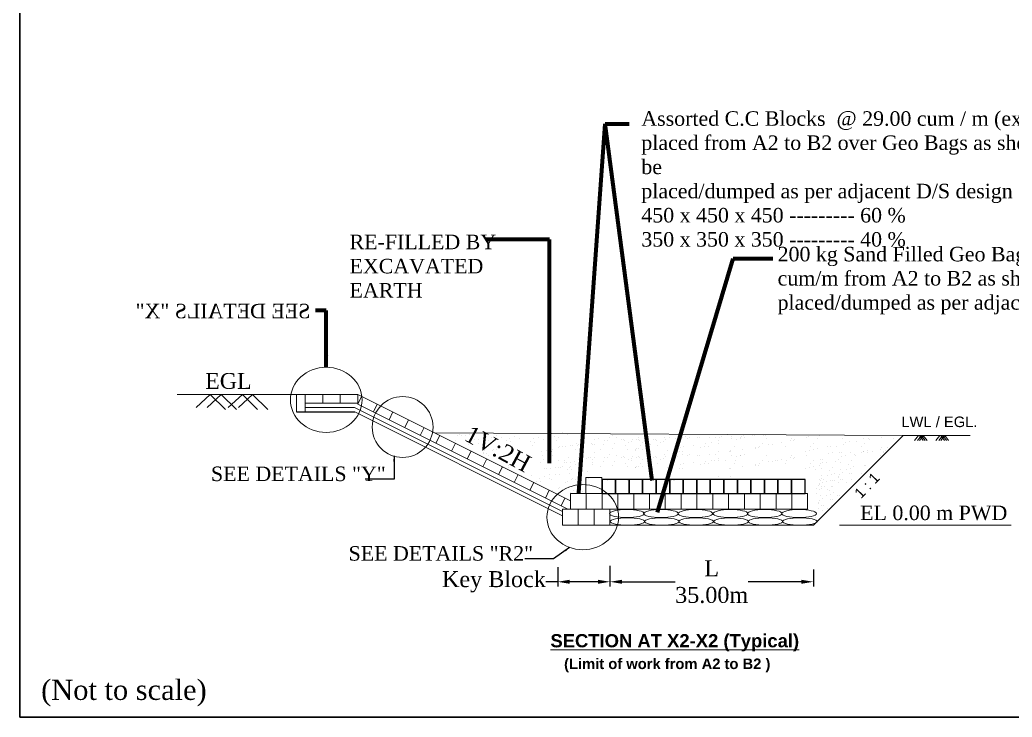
# Model space of a CAD drawing. Header units: metres. Extents: x -1354 to 3686, y -9962 to -7697.
# Drawn here: x 671.6 to 746.1, y -9020.5 to -8968.2 of the extents above; entities that cross this region are included whole.
import ezdxf

# ---------------------------------------------------------------- set-up
doc = ezdxf.new("R2010")
doc.units = ezdxf.units.M
doc.layers.add('LINE', color=7, linetype='Continuous')
doc.styles.add('Arial B heading -200', font='arialbd.ttf', dxfattribs={"height": 0.6})
doc.styles.add('Arial-200', font='arial.ttf')
doc.styles.add('liza', font='times.ttf', dxfattribs={"height": 2})
doc.styles.get("Standard").update_dxf_attribs({"font": 'times.ttf'})
doc.dimstyles.get("Standard").update_dxf_attribs({"dimtxt": 0.5, "dimasz": 0.4075, "dimexe": 0.364, "dimexo": 0.219, "dimgap": 0.09, "dimtad": 0, "dimdec": 0, "dimlfac": 1000, "dimzin": 0, "dimdsep": 46, "dimtxsty": 'Standard', "dimcen": 0.09, "dimadec": 0, "dimazin": 0, "dimtfac": 1, "dimtdec": 0, "dimtofl": 0, "dimtmove": 0, "dimatfit": 3, "dimfxl": 1, "dimtolj": 1, "dimtzin": 0, "dimarcsym": 0})

# ---------------------------------------------------------------- blocks, each defined once
blk = doc.blocks.new('*D435')
at = {"layer": 'Defpoints', "color": 0, "lineweight": -3, "ltscale": 0.5}
for p in [(715.909, -9008.93), (731.193, -9009.217), (731.193, -9010.347)]:
    blk.add_point(p, dxfattribs=at)
at = {"layer": 'LINE', "color": 7, "ltscale": 0.5}
for p, q in [((715.909, -9009.149), (715.909, -9010.711)), ((731.193, -9009.436), (731.193, -9010.711)), ((716.809, -9010.347), (720.818, -9010.347)), ((730.293, -9010.347), (726.284, -9010.347))]:
    blk.add_line(p, q, dxfattribs=at)
at = {"layer": 'LINE', "color": 7, "lineweight": -3, "ltscale": 0.5}
for points in [[(716.809, -9010.197), (716.809, -9010.497), (715.909, -9010.347)], [(730.293, -9010.197), (730.293, -9010.497), (731.193, -9010.347)]]:
    blk.add_solid(points, dxfattribs=at)
at = {"layer": 'LINE', "color": 7, "lineweight": 9, "ltscale": 0.5, "insert": (723.551, -9010.347), "char_height": 1.2, "attachment_point": 5}
blk.add_mtext('\\A1;L\\P35.00m', dxfattribs=at)
blk = doc.blocks.new('*D436')
at = {"layer": 'Defpoints', "color": 0, "lineweight": -3, "ltscale": 0.5}
for p in [(711.989, -9009.039), (715.909, -9009.039), (711.989, -9010.347)]:
    blk.add_point(p, dxfattribs=at)
at = {"layer": 'LINE', "color": 7, "ltscale": 0.5}
for p, q in [((711.989, -9009.258), (711.989, -9010.711)), ((715.909, -9009.258), (715.909, -9010.711)), ((711.989, -9010.347), (711.089, -9010.347)), ((715.009, -9010.347), (712.889, -9010.347))]:
    blk.add_line(p, q, dxfattribs=at)
at = {"layer": 'LINE', "color": 7, "lineweight": -3, "ltscale": 0.5}
for points in [[(712.889, -9010.197), (712.889, -9010.497), (711.989, -9010.347)], [(715.009, -9010.197), (715.009, -9010.497), (715.909, -9010.347)]]:
    blk.add_solid(points, dxfattribs=at)
at = {"layer": 'LINE', "color": 7, "lineweight": 9, "ltscale": 0.5, "insert": (707.195, -9010.347), "char_height": 1.2, "attachment_point": 5}
blk.add_mtext('\\A1;Key Block', dxfattribs=at)

msp = doc.modelspace()

# ---------------------------------------------------------------- linework, layer by layer
at = {"color": 0, "linetype": 'Continuous', "lineweight": -3, "ltscale": 0.5}
msp.add_line((692.370947, -8997.594392), (696.757542, -8997.594392), dxfattribs=at)
at = {"linetype": 'ByBlock', "lineweight": 18, "ltscale": 0.5}
msp.add_line((717.076837, -9006.092927), (717.940613, -9006.092927), dxfattribs=at)
for points in [[(714.105386, -9003.716927), (715.293386, -9003.716927), (715.293386, -9002.528927), (714.105386, -9002.528927)], [(715.315089, -9004.904927), (716.503089, -9004.904927), (716.503089, -9003.716927), (715.315089, -9003.716927)], [(716.503089, -9004.904927), (717.691089, -9004.904927), (717.691089, -9003.716927), (716.503089, -9003.716927)], [(717.691089, -9004.904927), (718.879089, -9004.904927), (718.879089, -9003.716927), (717.691089, -9003.716927)], [(718.879089, -9004.904927), (720.067089, -9004.904927), (720.067089, -9003.716927), (718.879089, -9003.716927)], [(720.067089, -9004.904927), (721.255089, -9004.904927), (721.255089, -9003.716927), (720.067089, -9003.716927)], [(721.255089, -9004.904927), (722.443089, -9004.904927), (722.443089, -9003.716927), (721.255089, -9003.716927)], [(722.443089, -9004.904927), (723.631089, -9004.904927), (723.631089, -9003.716927), (722.443089, -9003.716927)], [(723.631089, -9004.904927), (724.819089, -9004.904927), (724.819089, -9003.716927), (723.631089, -9003.716927)], [(724.819089, -9004.904927), (726.007089, -9004.904927), (726.007089, -9003.716927), (724.819089, -9003.716927)], [(726.007089, -9004.904927), (727.195089, -9004.904927), (727.195089, -9003.716927), (726.007089, -9003.716927)], [(727.195089, -9004.904927), (728.383089, -9004.904927), (728.383089, -9003.716927), (727.195089, -9003.716927)], [(728.383089, -9004.904927), (729.571089, -9004.904927), (729.571089, -9003.716927), (728.383089, -9003.716927)], [(729.571089, -9004.904927), (730.759089, -9004.904927), (730.759089, -9003.716927), (729.571089, -9003.716927)], [(712.345089, -9006.092927), (713.533089, -9006.092927), (713.533089, -9004.904927), (712.345089, -9004.904927)], [(713.533089, -9006.092927), (714.721089, -9006.092927), (714.721089, -9004.904927), (713.533089, -9004.904927)], [(714.721089, -9006.092927), (715.909089, -9006.092927), (715.909089, -9004.904927), (714.721089, -9004.904927)]]:
    msp.add_lwpolyline(points, close=True, dxfattribs=at)
at = {"color": 0, "linetype": 'Continuous', "lineweight": -3, "ltscale": 0.5}
for points in [[(715.315089, -9003.716927), (716.33136, -9003.716927), (716.33136, -9002.667759), (715.315089, -9002.667759)], [(716.33136, -9003.716927), (717.347632, -9003.716927), (717.347632, -9002.667759), (716.33136, -9002.667759)], [(717.347632, -9003.716926), (718.363904, -9003.716926), (718.363904, -9002.667758), (717.347632, -9002.667758)], [(718.363904, -9003.716927), (719.380176, -9003.716927), (719.380176, -9002.667759), (718.363904, -9002.667759)], [(719.380176, -9003.716926), (720.396448, -9003.716926), (720.396448, -9002.667758), (719.380176, -9002.667758)], [(720.396448, -9003.716925), (721.41272, -9003.716925), (721.41272, -9002.667757), (720.396448, -9002.667757)], [(721.41272, -9003.716924), (722.428991, -9003.716924), (722.428991, -9002.667756), (721.41272, -9002.667756)], [(722.428991, -9003.716923), (723.445263, -9003.716923), (723.445263, -9002.667755), (722.428991, -9002.667755)], [(723.445263, -9003.716926), (724.461535, -9003.716926), (724.461535, -9002.667758), (723.445263, -9002.667758)], [(724.461535, -9003.716926), (725.477807, -9003.716926), (725.477807, -9002.667758), (724.461535, -9002.667758)], [(725.477807, -9003.716925), (726.494079, -9003.716925), (726.494079, -9002.667757), (725.477807, -9002.667757)], [(726.494079, -9003.716927), (727.510351, -9003.716927), (727.510351, -9002.667759), (726.494079, -9002.667759)], [(727.510351, -9003.716927), (728.526622, -9003.716927), (728.526622, -9002.667759), (727.510351, -9002.667759)], [(728.526622, -9003.716927), (729.542894, -9003.716927), (729.542894, -9002.667759), (728.526622, -9002.667759)], [(729.542894, -9003.716927), (730.559166, -9003.716927), (730.559166, -9002.667759), (729.542894, -9002.667759)]]:
    msp.add_lwpolyline(points, close=True, dxfattribs=at)
at = {"linetype": 'ByBlock', "lineweight": 18, "ltscale": 0.5}
msp.add_lwpolyline([(712.939089, -9004.904927), (712.939089, -9003.716927), (715.315089, -9003.716927), (715.315089, -9004.904927), (714.127089, -9004.904927), (714.127089, -9003.716927)], dxfattribs=at)
at = {"layer": 'LINE', "color": 7, "lineweight": 18, "ltscale": 0.5}
for p, q in [((683.400054, -8996.2812), (696.967116, -8996.2812)), ((693.027542, -8996.2812), (693.027542, -8996.937796)), ((693.027542, -8996.2812), (693.027542, -8996.937796)), ((694.340734, -8996.2812), (694.340734, -8996.937796)), ((694.340734, -8996.2812), (694.340734, -8996.937796)), ((696.967116, -8996.2812), (694.340734, -8996.2812)), ((695.653925, -8996.2812), (695.653925, -8996.937796)), ((696.967116, -8996.2812), (712.939089, -9004.267187)), ((696.967116, -8996.2812), (696.967116, -8996.937796)), ((696.967116, -8997.015297), (697.260754, -8996.42802)), ((696.967116, -8996.937796), (693.027542, -8996.937796)), ((696.734614, -8997.266094), (693.027542, -8997.266094)), ((696.734614, -8997.266094), (712.345089, -9005.071331)), ((696.967116, -8997.015297), (712.746378, -9004.904927)), ((698.14167, -8997.602573), (698.435308, -8997.015297)), ((696.757542, -8997.594392), (712.345089, -9005.388165)), ((699.316224, -8998.18985), (699.609862, -8997.602573)), ((700.490778, -8998.777127), (700.784416, -8998.18985)), ((701.665332, -8999.364404), (701.95897, -8998.777127)), ((702.839886, -8999.951681), (703.133524, -8999.364404)), ((704.473447, -8999.396325), (704.473447, -8999.396325)), ((704.582969, -8999.32489), (704.582969, -8999.32489)), ((704.763544, -8999.332012), (704.763544, -8999.332012)), ((705.026055, -8999.372694), (705.026055, -8999.372694)), ((705.0576, -8999.650817), (705.0576, -8999.650817)), ((705.384485, -8999.289895), (705.384485, -8999.289895)), ((705.450312, -8999.519648), (705.450312, -8999.519648)), ((705.57714, -8999.622866), (705.57714, -8999.622866)), ((705.625144, -8999.162712), (705.625144, -8999.162712)), ((705.757716, -8999.629988), (705.757716, -8999.629988)), ((706.378657, -8999.587871), (706.378657, -8999.587871)), ((706.619316, -8999.460688), (706.619316, -8999.460688)), ((707.012525, -8999.505352), (707.012525, -8999.505352)), ((707.405237, -8999.374183), (707.405237, -8999.374183)), ((707.748393, -8999.533008), (707.748393, -8999.533008)), ((708.348336, -8999.576855), (708.348336, -8999.576855)), ((708.741048, -8999.445687), (708.741048, -8999.445687)), ((709.084204, -8999.604511), (709.084204, -8999.604511)), ((710.182503, -8999.612607), (710.182503, -8999.612607)), ((710.575215, -8999.481438), (710.575215, -8999.481438)), ((710.918371, -8999.640262), (710.918371, -8999.640262)), ((711.754574, -8999.440721), (711.754574, -8999.440721)), ((711.980918, -8999.23884), (711.980918, -8999.23884)), ((712.076975, -8999.494281), (712.076975, -8999.494281)), ((712.373631, -8999.107671), (712.373631, -8999.107671)), ((712.716786, -8999.266495), (712.716786, -8999.266495)), ((713.670853, -8999.154135), (713.670853, -8999.154135)), ((714.736033, -8999.649461), (714.736033, -8999.649461)), ((715.02613, -8999.585148), (715.02613, -8999.585148)), ((715.908091, -8999.513355), (715.908091, -8999.513355)), ((716.07048, -8999.353621), (716.07048, -8999.353621)), ((716.437257, -8999.544713), (716.437257, -8999.544713)), ((717.630042, -8999.659678), (717.630042, -8999.659678)), ((718.078222, -8999.504014), (718.078222, -8999.504014)), ((718.268154, -8999.256489), (718.268154, -8999.256489)), ((718.745123, -8999.659678), (718.745123, -8999.659678)), ((719.989258, -8999.519444), (719.989258, -8999.519444)), ((720.049953, -8999.659678), (720.049953, -8999.659678)), ((720.369739, -8999.498073), (720.369739, -8999.498073)), ((720.851469, -8999.624683), (720.851469, -8999.624683)), ((720.999898, -8999.618203), (720.999898, -8999.618203)), ((721.327567, -8999.53533), (721.327567, -8999.53533)), ((721.331951, -8999.323847), (721.331951, -8999.323847)), ((721.617664, -8999.471016), (721.617664, -8999.471016)), ((721.700483, -8999.587615), (721.700483, -8999.587615)), ((721.909339, -8999.523088), (721.909339, -8999.523088)), ((722.099271, -8999.275563), (722.099271, -8999.275563)), ((722.501999, -8999.55262), (722.501999, -8999.55262)), ((722.650428, -8999.546139), (722.650428, -8999.546139)), ((723.351013, -8999.515551), (723.351013, -8999.515551)), ((723.820375, -8999.538519), (723.820375, -8999.538519)), ((724.152529, -8999.480556), (724.152529, -8999.480556)), ((724.300958, -8999.474075), (724.300958, -8999.474075)), ((725.001543, -8999.443487), (725.001543, -8999.443487)), ((725.052421, -8999.602064), (725.052421, -8999.602064)), ((725.417129, -8999.650111), (725.417129, -8999.650111)), ((725.707226, -8999.585798), (725.707226, -8999.585798)), ((725.740456, -8999.542162), (725.740456, -8999.542162)), ((725.803059, -8999.408492), (725.803059, -8999.408492)), ((725.930388, -8999.294638), (725.930388, -8999.294638)), ((725.951488, -8999.402012), (725.951488, -8999.402012)), ((726.006489, -8999.489704), (726.006489, -8999.489704)), ((726.652073, -8999.371423), (726.652073, -8999.371423)), ((726.751576, -8999.354271), (726.751576, -8999.354271)), ((727.453589, -8999.336429), (727.453589, -8999.336429)), ((727.602018, -8999.329948), (727.602018, -8999.329948)), ((727.651492, -8999.557593), (727.651492, -8999.557593)), ((728.302603, -8999.29936), (728.302603, -8999.29936)), ((729.571573, -8999.561237), (729.571573, -8999.561237)), ((729.761505, -8999.313712), (729.761505, -8999.313712)), ((730.694989, -8999.549506), (730.694989, -8999.549506)), ((730.841138, -8999.469053), (730.841138, -8999.469053)), ((731.192572, -9006.092928), (737.925709, -8999.359791)), ((731.482609, -8999.576667), (731.482609, -8999.576667)), ((731.657201, -8999.37528), (731.657201, -8999.37528)), ((733.402689, -8999.580311), (733.402689, -8999.580311)), ((733.592622, -8999.332787), (733.592622, -8999.332787)), ((734.9307, -8999.583835), (734.9307, -8999.583835)), ((735.313726, -8999.595742), (735.313726, -8999.595742)), ((735.377672, -8999.653498), (735.377672, -8999.653498)), ((736.331739, -8999.541138), (736.331739, -8999.541138)), ((737.233806, -8999.599385), (737.233806, -8999.599385)), ((737.925709, -8999.359791), (742.971715, -8999.359791)), ((704.014439, -9000.538958), (704.308078, -8999.951681)), ((704.274842, -8999.714657), (704.274842, -8999.714657)), ((705.269014, -9000.012633), (705.269014, -9000.012633)), ((705.467618, -8999.694301), (705.467618, -8999.694301)), ((706.020227, -8999.670669), (706.020227, -8999.670669)), ((706.051772, -8999.948792), (706.051772, -8999.948792)), ((706.444484, -8999.817624), (706.444484, -8999.817624)), ((706.786181, -8999.707233), (706.786181, -8999.707233)), ((706.918649, -9000.008318), (706.918649, -9000.008318)), ((707.108581, -8999.760793), (707.108581, -8999.760793)), ((708.121992, -8999.778737), (708.121992, -8999.778737)), ((708.444392, -8999.832296), (708.444392, -8999.832296)), ((709.956159, -8999.814488), (709.956159, -8999.814488)), ((710.088627, -9000.115572), (710.088627, -9000.115572)), ((710.278559, -8999.868048), (710.278559, -8999.868048)), ((711.39141, -9000.387726), (711.39141, -9000.387726)), ((711.447065, -9000.206725), (711.447065, -9000.206725)), ((711.887042, -8999.741805), (711.887042, -8999.741805)), ((712.038128, -9000.247572), (712.038128, -9000.247572)), ((712.14765, -9000.176137), (712.14765, -9000.176137)), ((712.328225, -9000.183259), (712.328225, -9000.183259)), ((712.590736, -9000.223941), (712.590736, -9000.223941)), ((712.949166, -9000.141142), (712.949166, -9000.141142)), ((713.097595, -9000.134662), (713.097595, -9000.134662)), ((713.31149, -9000.39137), (713.31149, -9000.39137)), ((713.372575, -8999.951733), (713.372575, -8999.951733)), ((713.501423, -9000.143846), (713.501423, -9000.143846)), ((713.552948, -9000.049715), (713.552948, -9000.049715)), ((713.798079, -8999.757236), (713.798079, -8999.757236)), ((713.79818, -9000.104074), (713.79818, -9000.104074)), ((714.507015, -8999.937355), (714.507015, -8999.937355)), ((714.599696, -9000.069079), (714.599696, -9000.069079)), ((714.748125, -9000.062598), (714.748125, -9000.062598)), ((715.222527, -9000.406801), (715.222527, -9000.406801)), ((715.44871, -9000.03201), (715.44871, -9000.03201)), ((715.475045, -8999.718939), (715.475045, -8999.718939)), ((715.718159, -8999.76088), (715.718159, -8999.76088)), ((716.127689, -9000.362354), (716.127689, -9000.362354)), ((716.250226, -8999.997015), (716.250226, -8999.997015)), ((716.781028, -8999.696747), (716.781028, -8999.696747)), ((716.929457, -8999.690266), (716.929457, -8999.690266)), ((716.981798, -8999.716488), (716.981798, -8999.716488)), ((717.082759, -9000.153578), (717.082759, -9000.153578)), ((717.202278, -9000.402743), (717.202278, -9000.402743)), ((717.272692, -8999.906054), (717.272692, -8999.906054)), ((717.544199, -8999.837601), (717.544199, -8999.837601)), ((717.89611, -8999.696747), (717.89611, -8999.696747)), ((717.902863, -9000.372155), (717.902863, -9000.372155)), ((718.044539, -8999.690266), (718.044539, -8999.690266)), ((718.083438, -9000.379277), (718.083438, -9000.379277)), ((718.09688, -8999.716488), (718.09688, -8999.716488)), ((718.197841, -9000.153578), (718.197841, -9000.153578)), ((718.387773, -8999.906054), (718.387773, -8999.906054)), ((718.65928, -8999.837601), (718.65928, -8999.837601)), ((718.704379, -9000.33716), (718.704379, -9000.33716)), ((718.852808, -9000.33068), (718.852808, -9000.33068)), ((718.919759, -9000.069128), (718.919759, -9000.069128)), ((719.200939, -8999.696747), (719.200939, -8999.696747)), ((719.349368, -8999.690266), (719.349368, -8999.690266)), ((719.401709, -8999.716488), (719.401709, -8999.716488)), ((719.50267, -9000.153578), (719.50267, -9000.153578)), ((719.692602, -8999.906054), (719.692602, -8999.906054)), ((719.964109, -8999.837601), (719.964109, -8999.837601)), ((721.205901, -9000.281292), (721.205901, -9000.281292)), ((721.413706, -9000.169009), (721.413706, -9000.169009)), ((722.168113, -9000.107066), (722.168113, -9000.107066)), ((722.719224, -9000.248223), (722.719224, -9000.248223)), ((723.009321, -9000.18391), (723.009321, -9000.18391)), ((723.12218, -8999.994706), (723.12218, -8999.994706)), ((723.333787, -9000.172653), (723.333787, -9000.172653)), ((723.523719, -8999.925128), (723.523719, -8999.925128)), ((724.053671, -8999.952383), (724.053671, -8999.952383)), ((724.090209, -8999.77629), (724.090209, -8999.77629)), ((725.244823, -9000.188083), (725.244823, -9000.188083)), ((725.888583, -9000.385284), (725.888583, -9000.385284)), ((726.808786, -9000.363004), (726.808786, -9000.363004)), ((726.84265, -9000.272924), (726.84265, -9000.272924)), ((727.098883, -9000.298691), (727.098883, -9000.298691)), ((727.164904, -9000.191727), (727.164904, -9000.191727)), ((727.354836, -8999.944203), (727.354836, -8999.944203)), ((727.81068, -9000.054508), (727.81068, -9000.054508)), ((728.143233, -9000.067164), (728.143233, -9000.067164)), ((728.772892, -8999.880282), (728.772892, -8999.880282)), ((729.07594, -9000.207158), (729.07594, -9000.207158)), ((729.506691, -8999.764893), (729.506691, -8999.764893)), ((729.726959, -8999.767922), (729.726959, -8999.767922)), ((729.796788, -8999.70058), (729.796788, -8999.70058)), ((730.996021, -9000.210801), (730.996021, -9000.210801)), ((731.185953, -8999.963277), (731.185953, -8999.963277)), ((731.531151, -9000.332726), (731.531151, -9000.332726)), ((732.232795, -9000.181946), (732.232795, -9000.181946)), ((732.493363, -9000.1585), (732.493363, -9000.1585)), ((732.907057, -9000.226232), (732.907057, -9000.226232)), ((733.44743, -9000.046139), (733.44743, -9000.046139)), ((733.596253, -8999.879675), (733.596253, -8999.879675)), ((733.88635, -8999.815362), (733.88635, -8999.815362)), ((734.41546, -8999.827724), (734.41546, -8999.827724)), ((734.827137, -9000.229876), (734.827137, -9000.229876)), ((735.01707, -8999.982351), (735.01707, -8999.982351)), ((736.322357, -9000.296728), (736.322357, -9000.296728)), ((736.738174, -9000.245306), (736.738174, -9000.245306)), ((705.188993, -9001.126235), (705.482632, -9000.538958)), ((706.033147, -9000.822745), (706.033147, -9000.822745)), ((706.363547, -9001.713512), (706.657186, -9001.126235)), ((706.423016, -9000.654239), (706.423016, -9000.654239)), ((706.425859, -9000.691577), (706.425859, -9000.691577)), ((706.478672, -9000.473238), (706.478672, -9000.473238)), ((706.654313, -9000.708869), (706.654313, -9000.708869)), ((706.769015, -9000.850401), (706.769015, -9000.850401)), ((707.069734, -9000.514085), (707.069734, -9000.514085)), ((707.179256, -9000.442649), (707.179256, -9000.442649)), ((707.359832, -9000.449772), (707.359832, -9000.449772)), ((710.792321, -9000.597708), (710.792321, -9000.597708)), ((710.823866, -9000.875831), (710.823866, -9000.875831)), ((710.919922, -9001.131272), (710.919922, -9001.131272)), ((711.150751, -9000.514909), (711.150751, -9000.514909)), ((711.216578, -9000.744663), (711.216578, -9000.744663)), ((711.559733, -9000.903487), (711.559733, -9000.903487)), ((711.622706, -9000.442357), (711.622706, -9000.442357)), ((712.815858, -9001.037291), (712.815858, -9001.037291)), ((713.572576, -9001.023461), (713.572576, -9001.023461)), ((714.163639, -9001.064308), (714.163639, -9001.064308)), ((714.273161, -9000.992873), (714.273161, -9000.992873)), ((714.453736, -9000.999995), (714.453736, -9000.999995)), ((714.716247, -9001.040676), (714.716247, -9001.040676)), ((714.764232, -9000.664626), (714.764232, -9000.664626)), ((715.475045, -9001.007804), (715.475045, -9001.007804)), ((715.718159, -9001.049745), (715.718159, -9001.049745)), ((715.908091, -9000.80222), (715.908091, -9000.80222)), ((716.437257, -9000.833578), (716.437257, -9000.833578)), ((716.781028, -9000.985612), (716.781028, -9000.985612)), ((716.929457, -9000.979131), (716.929457, -9000.979131)), ((716.981798, -9001.005353), (716.981798, -9001.005353)), ((717.544199, -9001.126466), (717.544199, -9001.126466)), ((717.630042, -9000.948543), (717.630042, -9000.948543)), ((717.793341, -9000.44359), (717.793341, -9000.44359)), ((717.81796, -9000.499708), (717.81796, -9000.499708)), ((717.89611, -9000.985612), (717.89611, -9000.985612)), ((718.044539, -9000.979131), (718.044539, -9000.979131)), ((718.09688, -9001.005353), (718.09688, -9001.005353)), ((718.345949, -9000.419959), (718.345949, -9000.419959)), ((718.65928, -9001.126466), (718.65928, -9001.126466)), ((718.745123, -9000.948543), (718.745123, -9000.948543)), ((718.933041, -9000.499708), (718.933041, -9000.499708)), ((719.200939, -9000.985612), (719.200939, -9000.985612)), ((719.349368, -9000.979131), (719.349368, -9000.979131)), ((719.401709, -9001.005353), (719.401709, -9001.005353)), ((719.964109, -9001.126466), (719.964109, -9001.126466)), ((719.989258, -9000.808309), (719.989258, -9000.808309)), ((720.049953, -9000.948543), (720.049953, -9000.948543)), ((720.237871, -9000.499708), (720.237871, -9000.499708)), ((720.851469, -9000.913548), (720.851469, -9000.913548)), ((720.999898, -9000.907068), (720.999898, -9000.907068)), ((721.11705, -9000.555619), (721.11705, -9000.555619)), ((721.327567, -9000.824194), (721.327567, -9000.824194)), ((721.355766, -9000.550494), (721.355766, -9000.550494)), ((721.700483, -9000.87648), (721.700483, -9000.87648)), ((721.909339, -9000.811953), (721.909339, -9000.811953)), ((722.501999, -9000.841485), (722.501999, -9000.841485)), ((722.650428, -9000.835004), (722.650428, -9000.835004)), ((723.351013, -9000.804416), (723.351013, -9000.804416)), ((723.820375, -9000.827383), (723.820375, -9000.827383)), ((724.050476, -9000.568173), (724.050476, -9000.568173)), ((724.090209, -9001.065155), (724.090209, -9001.065155)), ((724.851992, -9000.533178), (724.851992, -9000.533178)), ((724.926371, -9000.55951), (724.926371, -9000.55951)), ((725.000421, -9000.526698), (725.000421, -9000.526698)), ((725.052421, -9000.890929), (725.052421, -9000.890929)), ((725.417129, -9000.938976), (725.417129, -9000.938976)), ((725.707226, -9000.874663), (725.707226, -9000.874663)), ((725.740456, -9000.831027), (725.740456, -9000.831027)), ((726.006489, -9000.778569), (726.006489, -9000.778569)), ((727.651492, -9000.846458), (727.651492, -9000.846458)), ((729.506691, -9001.053758), (729.506691, -9001.053758)), ((729.571573, -9000.850102), (729.571573, -9000.850102)), ((729.726959, -9001.056787), (729.726959, -9001.056787)), ((729.796788, -9000.989445), (729.796788, -9000.989445)), ((730.563121, -9000.551141), (730.563121, -9000.551141)), ((730.694989, -9000.838371), (730.694989, -9000.838371)), ((730.898348, -9000.477786), (730.898348, -9000.477786)), ((731.188445, -9000.413473), (731.188445, -9000.413473)), ((732.359774, -9000.715222), (732.359774, -9000.715222)), ((732.610401, -9000.612842), (732.610401, -9000.612842)), ((733.082732, -9001.15381), (733.082732, -9001.15381)), ((733.161291, -9000.680227), (733.161291, -9000.680227)), ((733.30972, -9000.673746), (733.30972, -9000.673746)), ((733.329525, -9000.941719), (733.329525, -9000.941719)), ((733.624452, -9000.894839), (733.624452, -9000.894839)), ((734.010305, -9000.643158), (734.010305, -9000.643158)), ((734.283592, -9000.829359), (734.283592, -9000.829359)), ((734.331505, -9000.875797), (734.331505, -9000.875797)), ((734.811821, -9000.608163), (734.811821, -9000.608163)), ((734.96025, -9000.601683), (734.96025, -9000.601683)), ((734.98791, -9000.592568), (734.98791, -9000.592568)), ((735.251621, -9000.610943), (735.251621, -9000.610943)), ((735.278007, -9000.528255), (735.278007, -9000.528255)), ((735.660835, -9000.571094), (735.660835, -9000.571094)), ((736.213833, -9000.436717), (736.213833, -9000.436717)), ((736.251585, -9000.87944), (736.251585, -9000.87944)), ((736.441518, -9000.631916), (736.441518, -9000.631916)), ((736.462351, -9000.536099), (736.462351, -9000.536099)), ((736.61078, -9000.529619), (736.61078, -9000.529619)), ((707.538101, -9002.300789), (707.83174, -9001.713512)), ((707.867314, -9001.765288), (707.867314, -9001.765288)), ((708.260026, -9001.63412), (708.260026, -9001.63412)), ((708.301641, -9001.741625), (708.301641, -9001.741625)), ((710.72999, -9001.378797), (710.72999, -9001.378797)), ((710.990597, -9001.813129), (710.990597, -9001.813129)), ((711.171172, -9001.820251), (711.171172, -9001.820251)), ((711.433683, -9001.860932), (711.433683, -9001.860932)), ((711.504801, -9001.337937), (711.504801, -9001.337937)), ((711.792113, -9001.778134), (711.792113, -9001.778134)), ((712.054747, -9001.773195), (712.054747, -9001.773195)), ((712.066327, -9001.262737), (712.066327, -9001.262737)), ((712.203176, -9001.766715), (712.203176, -9001.766715)), ((712.329269, -9001.671425), (712.329269, -9001.671425)), ((712.458868, -9001.225576), (712.458868, -9001.225576)), ((712.519202, -9001.423901), (712.519202, -9001.423901)), ((712.65532, -9001.373762), (712.65532, -9001.373762)), ((712.723032, -9001.894448), (712.723032, -9001.894448)), ((712.903761, -9001.736127), (712.903761, -9001.736127)), ((712.917832, -9001.414444), (712.917832, -9001.414444)), ((712.949376, -9001.692566), (712.949376, -9001.692566)), ((713.276262, -9001.331645), (713.276262, -9001.331645)), ((713.342089, -9001.561398), (713.342089, -9001.561398)), ((713.516921, -9001.204462), (713.516921, -9001.204462)), ((713.685244, -9001.720222), (713.685244, -9001.720222)), ((713.748217, -9001.259092), (713.748217, -9001.259092)), ((714.56118, -9001.359928), (714.56118, -9001.359928)), ((714.59947, -9001.173023), (714.59947, -9001.173023)), ((714.621514, -9001.558252), (714.621514, -9001.558252)), ((715.222527, -9001.695666), (715.222527, -9001.695666)), ((715.44871, -9001.320875), (715.44871, -9001.320875)), ((716.127689, -9001.651219), (716.127689, -9001.651219)), ((716.250226, -9001.28588), (716.250226, -9001.28588)), ((717.082759, -9001.442443), (717.082759, -9001.442443)), ((717.202278, -9001.691608), (717.202278, -9001.691608)), ((717.272692, -9001.194919), (717.272692, -9001.194919)), ((717.536745, -9001.260489), (717.536745, -9001.260489)), ((717.793341, -9001.732455), (717.793341, -9001.732455)), ((717.81796, -9001.788573), (717.81796, -9001.788573)), ((717.902863, -9001.66102), (717.902863, -9001.66102)), ((718.083438, -9001.668142), (718.083438, -9001.668142)), ((718.197841, -9001.442443), (718.197841, -9001.442443)), ((718.345949, -9001.708824), (718.345949, -9001.708824)), ((718.387773, -9001.194919), (718.387773, -9001.194919)), ((718.704379, -9001.626025), (718.704379, -9001.626025)), ((718.852808, -9001.619545), (718.852808, -9001.619545)), ((718.919759, -9001.357993), (718.919759, -9001.357993)), ((718.933041, -9001.788573), (718.933041, -9001.788573)), ((719.50267, -9001.442443), (719.50267, -9001.442443)), ((719.692602, -9001.194919), (719.692602, -9001.194919)), ((720.237871, -9001.788573), (720.237871, -9001.788573)), ((721.11705, -9001.844484), (721.11705, -9001.844484)), ((721.205901, -9001.570157), (721.205901, -9001.570157)), ((721.355766, -9001.839359), (721.355766, -9001.839359)), ((721.413706, -9001.457874), (721.413706, -9001.457874)), ((722.168113, -9001.395931), (722.168113, -9001.395931)), ((722.719224, -9001.537087), (722.719224, -9001.537087)), ((723.009321, -9001.472774), (723.009321, -9001.472774)), ((723.12218, -9001.283571), (723.12218, -9001.283571)), ((723.333787, -9001.461518), (723.333787, -9001.461518)), ((723.523719, -9001.213993), (723.523719, -9001.213993)), ((723.740013, -9001.275506), (723.740013, -9001.275506)), ((724.053671, -9001.241248), (724.053671, -9001.241248)), ((724.621173, -9001.25204), (724.621173, -9001.25204)), ((724.851992, -9001.822043), (724.851992, -9001.822043)), ((725.000421, -9001.815563), (725.000421, -9001.815563)), ((725.244823, -9001.476948), (725.244823, -9001.476948)), ((725.338289, -9001.251437), (725.338289, -9001.251437)), ((725.888583, -9001.674149), (725.888583, -9001.674149)), ((726.808786, -9001.651869), (726.808786, -9001.651869)), ((726.84265, -9001.561789), (726.84265, -9001.561789)), ((727.098883, -9001.587556), (727.098883, -9001.587556)), ((727.164904, -9001.480592), (727.164904, -9001.480592)), ((727.354836, -9001.233067), (727.354836, -9001.233067)), ((727.81068, -9001.343373), (727.81068, -9001.343373)), ((728.143233, -9001.356029), (728.143233, -9001.356029)), ((728.315921, -9001.275257), (728.315921, -9001.275257)), ((728.46435, -9001.268776), (728.46435, -9001.268776)), ((728.772892, -9001.169147), (728.772892, -9001.169147)), ((729.07594, -9001.496023), (729.07594, -9001.496023)), ((729.169406, -9001.270512), (729.169406, -9001.270512)), ((730.563121, -9001.840006), (730.563121, -9001.840006)), ((730.898348, -9001.766651), (730.898348, -9001.766651)), ((730.996021, -9001.499666), (730.996021, -9001.499666)), ((731.185953, -9001.252142), (731.185953, -9001.252142)), ((731.188445, -9001.702338), (731.188445, -9001.702338)), ((731.657546, -9001.640414), (731.657546, -9001.640414)), ((731.701652, -9001.432123), (731.701652, -9001.432123)), ((731.736105, -9001.16683), (731.736105, -9001.16683)), ((731.822992, -9001.880574), (731.822992, -9001.880574)), ((731.884534, -9001.16035), (731.884534, -9001.16035)), ((731.904339, -9001.428323), (731.904339, -9001.428323)), ((732.199266, -9001.381443), (732.199266, -9001.381443)), ((732.609663, -9001.74901), (732.609663, -9001.74901)), ((732.858406, -9001.315963), (732.858406, -9001.315963)), ((733.203475, -9001.899165), (733.203475, -9001.899165)), ((733.248178, -9001.393971), (733.248178, -9001.393971)), ((733.681661, -9001.903572), (733.681661, -9001.903572)), ((733.844917, -9001.509931), (733.844917, -9001.509931)), ((733.971759, -9001.839259), (733.971759, -9001.839259)), ((734.034849, -9001.262406), (734.034849, -9001.262406)), ((734.165686, -9001.724939), (734.165686, -9001.724939)), ((735.016109, -9001.607732), (735.016109, -9001.607732)), ((735.119754, -9001.612579), (735.119754, -9001.612579)), ((735.755953, -9001.525361), (735.755953, -9001.525361)), ((707.19549, -9002.536963), (707.19549, -9002.536963)), ((708.712655, -9002.888066), (709.006294, -9002.300789)), ((709.274628, -9002.352482), (709.274628, -9002.352482)), ((710.010496, -9002.380137), (710.010496, -9002.380137)), ((710.609356, -9002.60166), (710.609356, -9002.60166)), ((711.002068, -9002.470491), (711.002068, -9002.470491)), ((711.345224, -9002.629315), (711.345224, -9002.629315)), ((711.378751, -9002.295382), (711.378751, -9002.295382)), ((711.833637, -9002.317346), (711.833637, -9002.317346)), ((712.123536, -9002.27147), (712.123536, -9002.27147)), ((712.855501, -9002.195532), (712.855501, -9002.195532)), ((713.045433, -9001.948008), (713.045433, -9001.948008)), ((713.116108, -9002.629864), (713.116108, -9002.629864)), ((713.296683, -9002.636986), (713.296683, -9002.636986)), ((713.630312, -9002.154672), (713.630312, -9002.154672)), ((714.191838, -9002.079472), (714.191838, -9002.079472)), ((714.328687, -9002.58345), (714.328687, -9002.58345)), ((724.072179, -9002.451038), (724.072179, -9002.451038)), ((724.948074, -9002.442375), (724.948074, -9002.442375)), ((731.38233, -9001.912598), (731.38233, -9001.912598)), ((731.682728, -9002.633201), (731.682728, -9002.633201)), ((731.778289, -9002.385769), (731.778289, -9002.385769)), ((731.831157, -9002.626721), (731.831157, -9002.626721)), ((731.924098, -9002.642455), (731.924098, -9002.642455)), ((732.256476, -9002.390176), (732.256476, -9002.390176)), ((732.419731, -9001.996534), (732.419731, -9001.996534)), ((732.546573, -9002.325863), (732.546573, -9002.325863)), ((732.740501, -9002.211543), (732.740501, -9002.211543)), ((733.052628, -9002.542462), (733.052628, -9002.542462)), ((733.082732, -9002.461229), (733.082732, -9002.461229)), ((733.115886, -9002.275211), (733.115886, -9002.275211)), ((733.349284, -9002.155852), (733.349284, -9002.155852)), ((733.917402, -9002.240216), (733.917402, -9002.240216)), ((734.065831, -9002.233736), (734.065831, -9002.233736)), ((734.766416, -9002.203148), (734.766416, -9002.203148)), ((709.887209, -9003.475343), (710.180848, -9002.888066)), ((710.383012, -9002.803541), (710.383012, -9002.803541)), ((710.705412, -9002.857101), (710.705412, -9002.857101)), ((711.536981, -9002.703956), (711.536981, -9002.703956)), ((712.009342, -9003.36818), (712.009342, -9003.36818)), ((712.151736, -9003.286634), (712.151736, -9003.286634)), ((712.591164, -9002.896084), (712.591164, -9002.896084)), ((712.742154, -9002.789878), (712.742154, -9002.789878)), ((713.006586, -9002.701299), (713.006586, -9002.701299)), ((713.412254, -9003.156281), (713.412254, -9003.156281)), ((713.559194, -9002.677668), (713.559194, -9002.677668)), ((715.755002, -9002.737822), (715.755002, -9002.737822)), ((716.089715, -9002.663044), (716.089715, -9002.663044)), ((717.093571, -9002.657227), (717.093571, -9002.657227)), ((717.205424, -9002.714561), (717.205424, -9002.714561)), ((718.201803, -9002.667052), (718.201803, -9002.667052)), ((719.061704, -9002.706842), (719.061704, -9002.706842)), ((720.365009, -9002.64946), (720.365009, -9002.64946)), ((720.719649, -9002.708376), (720.719649, -9002.708376)), ((731.419381, -9003.332831), (731.419381, -9003.332831)), ((731.604169, -9003.106784), (731.604169, -9003.106784)), ((731.627442, -9003.029065), (731.627442, -9003.029065)), ((731.646421, -9003.387404), (731.646421, -9003.387404)), ((731.657546, -9002.947833), (731.657546, -9002.947833)), ((731.6907, -9002.761815), (731.6907, -9002.761815)), ((731.769615, -9003.346945), (731.769615, -9003.346945)), ((731.822992, -9003.187993), (731.822992, -9003.187993)), ((731.850962, -9002.894694), (731.850962, -9002.894694)), ((731.986264, -9003.180865), (731.986264, -9003.180865)), ((732.145889, -9002.847814), (732.145889, -9002.847814)), ((732.492216, -9002.72682), (732.492216, -9002.72682)), ((732.556286, -9003.215381), (732.556286, -9003.215381)), ((732.61445, -9003.168988), (732.61445, -9003.168988)), ((732.640645, -9002.720339), (732.640645, -9002.720339)), ((732.805029, -9002.782334), (732.805029, -9002.782334)), ((733.071607, -9002.9008), (733.071607, -9002.9008)), ((733.248178, -9002.70139), (733.248178, -9002.70139)), ((733.41145, -9002.694261), (733.41145, -9002.694261)), ((733.709861, -9002.918737), (733.709861, -9002.918737)), ((734.039636, -9002.682385), (734.039636, -9002.682385)), ((711.061763, -9004.06262), (711.355401, -9003.475343)), ((711.577603, -9003.503962), (711.577603, -9003.503962)), ((712.236317, -9004.649897), (712.529955, -9004.06262)), ((712.976194, -9003.633223), (712.976194, -9003.633223)), ((713.142283, -9003.516397), (713.142283, -9003.516397)), ((713.298907, -9003.750627), (713.298907, -9003.750627)), ((713.433158, -9003.418961), (713.433158, -9003.418961)), ((713.563339, -9003.662049), (713.563339, -9003.662049)), ((713.672861, -9003.590613), (713.672861, -9003.590613)), ((715.327067, -9004.11273), (715.327067, -9004.11273)), ((731.393801, -9003.75488), (731.393801, -9003.75488)), ((731.724911, -9003.852139), (731.724911, -9003.852139)), ((731.870721, -9004.108826), (731.870721, -9004.108826)), ((732.203098, -9003.856547), (732.203098, -9003.856547)), ((732.284675, -9003.40534), (732.284675, -9003.40534)), ((732.366353, -9003.462905), (732.366353, -9003.462905)), ((732.493196, -9003.792234), (732.493196, -9003.792234)), ((732.687123, -9003.677913), (732.687123, -9003.677913)), ((733.022984, -9003.872269), (733.022984, -9003.872269)), ((733.171413, -9003.865789), (733.171413, -9003.865789)), ((731.574065, -9004.495436), (731.574065, -9004.495436)), ((731.593044, -9004.853775), (731.593044, -9004.853775)), ((731.604169, -9004.414204), (731.604169, -9004.414204)), ((731.637323, -9004.228186), (731.637323, -9004.228186)), ((731.769615, -9004.654364), (731.769615, -9004.654364)), ((731.932887, -9004.647236), (731.932887, -9004.647236)), ((732.231298, -9004.871711), (732.231298, -9004.871711)), ((732.438839, -9004.193191), (732.438839, -9004.193191)), ((732.561073, -9004.635359), (732.561073, -9004.635359)), ((732.587268, -9004.18671), (732.587268, -9004.18671)), ((731.327049, -9005.539317), (731.327049, -9005.539317)), ((731.859622, -9004.972242), (731.859622, -9004.972242)), ((717.940613, -9006.092927), (731.192572, -9006.092927))]:
    msp.add_line(p, q, dxfattribs=at)
at = {"layer": 'LINE', "color": 7, "lineweight": 9, "ltscale": 0.5}
for p, q in [((684.822066, -8997.267077), (685.879765, -8996.2812)), ((685.64471, -8997.267077), (686.702409, -8996.2812)), ((685.879765, -8996.2812), (687.025621, -8997.413812)), ((686.702409, -8996.2812), (687.848265, -8997.413812)), ((687.243668, -8997.267077), (688.301367, -8996.2812)), ((688.007572, -8997.267077), (689.065271, -8996.2812)), ((688.301367, -8996.2812), (689.447224, -8997.413812)), ((689.065271, -8996.2812), (690.211128, -8997.413812)), ((739.082042, -8999.370053), (738.78287, -8999.740222)), ((739.311882, -8999.369306), (739.012711, -8999.739475)), ((739.433375, -8999.747264), (739.148112, -8999.366273)), ((739.460399, -8999.372056), (739.161227, -8999.742225)), ((739.581892, -8999.750014), (739.296629, -8999.369023)), ((739.730408, -8999.752764), (739.445145, -8999.371773)), ((740.690369, -8999.370053), (740.391198, -8999.740222)), ((740.92021, -8999.369306), (740.621038, -8999.739475)), ((741.041702, -8999.747264), (740.756439, -8999.366273)), ((741.068726, -8999.372056), (740.769555, -8999.742225)), ((741.190219, -8999.750014), (740.904956, -8999.369023)), ((741.338736, -8999.752764), (741.053473, -8999.371773)), ((719.695628, -9002.629316), (719.695628, -9002.629316)), ((717.317788, -9002.728175), (717.317788, -9002.728175)), ((717.789744, -9002.655623), (717.789744, -9002.655623)), ((719.017434, -9002.767533), (719.017434, -9002.767533)), ((720.524657, -9002.768928), (720.524657, -9002.768928)), ((720.720605, -9002.714015), (720.720605, -9002.714015)), ((713.712368, -9003.446655), (713.712368, -9003.446655)), ((713.817167, -9003.687225), (713.817167, -9003.687225)), ((713.853436, -9003.597735), (713.853436, -9003.597735)), ((714.115947, -9003.638417), (714.115947, -9003.638417)), ((717.076837, -9006.092927), (713.654185, -9006.092927)), ((733.151161, -9006.092927), (746.048833, -9006.092927))]:
    msp.add_line(p, q, dxfattribs=at)
at = {"layer": 'LINE', "color": 7, "lineweight": 30, "ltscale": 0.5}
msp.add_lwpolyline([(671.586908, -9020.508545), (671.586908, -8915.824873), (819.624425, -8915.824873), (819.624425, -9020.508545), (671.586908, -9020.508545)], close=True, dxfattribs=at)
at = {"layer": 'LINE', "color": 7, "lineweight": 18, "ltscale": 0.5}
msp.add_lwpolyline([(692.370947, -8997.594392), (693.027542, -8997.594392), (693.027542, -8996.2812), (692.370947, -8996.2812)], close=True, dxfattribs=at)
msp.add_lwpolyline([(737.925709, -8999.359791), (702.751936, -8999.17361)], dxfattribs=at)
at = {"layer": 'LINE', "color": 7, "lineweight": 9, "ltscale": 0.5}
msp.add_circle((700.335864, -8998.731661), 2.284854, dxfattribs=at)
msp.add_ellipse((694.6006, -8996.690703), major_axis=(2.686789, 0), ratio=0.910167656, dxfattribs=at)
at = {"layer": 'LINE', "color": 7, "lineweight": 9, "ltscale": 0.5, "extrusion": (0, 0, -1)}
msp.add_ellipse((713.867513, -9005.498171), major_axis=(-2.686789, 0), ratio=0.910167656, dxfattribs=at)
at = {"layer": 'LINE', "color": 7, "lineweight": 18, "ltscale": 0.5, "extrusion": (0, 0, -1)}
for centre, ratio in [((717.174551, -9005.227147), 0.230641969), ((717.233926, -9005.820363), 0.20959837), ((719.741497, -9005.227147), 0.230641969), ((719.800872, -9005.820363), 0.20959837), ((722.324455, -9005.227147), 0.230641969), ((722.383831, -9005.820363), 0.20959837), ((724.955572, -9005.227147), 0.230641969), ((725.014947, -9005.820363), 0.20959837), ((727.52894, -9005.227147), 0.230641969), ((727.588315, -9005.820363), 0.20959837), ((730.111939, -9005.227147), 0.230641969), ((730.171314, -9005.820363), 0.20959837)]:
    msp.add_ellipse(centre, major_axis=(1.300411, 0.002359), ratio=ratio, dxfattribs=at)

# ---------------------------------------------------------------- texts
at = {"color": 0, "linetype": 'Continuous', "lineweight": -3, "insert": (673.186875, -9017.703587), "char_height": 1.51254019, "width": 12.57022317, "attachment_point": 1, "style": 'liza'}
msp.add_mtext('(Not to scale)\\P', dxfattribs=at)
at = {"layer": 'LINE', "color": 7, "lineweight": 9, "ltscale": 0.5}
for s, height, style, p in [('LWL / EGL.', 0.7923753, 'Arial-200', (737.795636, -8998.736205)), ('%%USECTION AT X2-X2 (Typical)', 0.99046911, 'Arial B heading -200', (711.437596, -9015.267962)), ('(Limit of work from A2 to B2 )', 0.79237529, 'Arial B heading -200', (712.46349, -9016.899227))]:
    msp.add_text(s, height=height, dxfattribs=dict(at, style=style)).set_placement(p)
at = {"layer": 'LINE', "color": 7, "lineweight": 9, "ltscale": 0.5, "style": 'Arial-200'}
msp.add_text('1 : 1', height=0.7923753, rotation=46.41961006, dxfattribs=at).set_placement((734.758533, -9004.168803))
at = {"layer": 'LINE', "color": 7, "lineweight": 9, "ltscale": 0.5, "attachment_point": 1}
for s, insert, char_height, width in [('Assorted C.C Blocks  @ 29.00 cum / m (excluding void) to be dumped / placed from A2 to B2 over Geo Bags as shown. In river portion, it shall be \\Pplaced/dumped as per adjacent D/S design section.\\P450 x 450 x 450 --------- 60 %\\P350 x 350 x 350 --------- 40 %', (718.267685, -8975.02874), 1.088423855, 48.18757372), ('{\\fTimes New Roman|b0|i0|c0|p18;RE-FILLED BY EXCAVATED EARTH}', (696.3537, -8984.292964), 1.08842386, 14.92813264), ('200 kg {\\C0;Sand Filled} Geo Bags to be dumped / placed @ 14.00 cum/m from A2 to B2 as shown. In river portion, it shall be placed/dumped as per adjacent D/S design section.', (728.501582, -8985.206494), 1.088423855, 41.48138627), ('SEE DETAILS "Y"', (685.944167, -9001.698538), 1.08842386, 32.26269386), ('EL 0.00 m PWD', (734.704558, -9004.630856), 1.08842386, 37.17234402), ('SEE DETAILS "R2"', (696.279694, -9007.672482), 1.08842386, 32.26269386)]:
    msp.add_mtext(s, dxfattribs=dict(at, insert=insert, char_height=char_height, width=width))
at = {"layer": 'LINE', "color": 7, "lineweight": 9, "ltscale": 0.5, "extrusion": (0, 0, -1), "insert": (693.404496, -8989.479885), "char_height": 1.08842386, "width": 32.26269386, "attachment_point": 1, "text_direction": (-1, 0, 0)}
msp.add_mtext('SEE DETAILS "X"', dxfattribs=at)
at = {"layer": 'LINE', "color": 7, "lineweight": 9, "ltscale": 0.5, "insert": (685.371857, -8994.677071), "char_height": 1.18856293, "width": 37.17234402, "attachment_point": 1, "style": 'Arial-200'}
msp.add_mtext('{\\fMS Shell Dlg|b0|i0|c0|p32;\\H0.2931x; \\fTimes New Roman|b0|i0|c0|p18;\\H3.412x;EGL}', dxfattribs=at)
at = {"layer": 'LINE', "color": 7, "lineweight": 9, "ltscale": 0.5, "insert": (705.481763, -8998.548517), "char_height": 1.2826544, "width": 5.75984576, "attachment_point": 1, "rotation": 331.72889367}
msp.add_mtext('1V:2H', dxfattribs=at)

# ---------------------------------------------------------------- dimensions: what is measured, and where the dimension line sits
at = {"layer": 'LINE', "color": 7, "lineweight": 9, "ltscale": 0.5}
dim = msp.add_linear_dim(base=(711.988689, -9010.346597), p1=(715.909089, -9009.039057), p2=(711.988689, -9009.039061), angle=0, text='Key Block', dimstyle='Standard', override={"dimtxt": 1.2, "dimasz": 0.9, "dimclrd": 7, "dimclre": 7, "dimclrt": 7, "dimlwd": 65535, "dimlwe": 65535}, dxfattribs=at)
dim.commit()
dim.dimension.update_dxf_attribs({"geometry": '*D436', "text_midpoint": (707.194507, -9010.346597)})
dim = msp.add_linear_dim(base=(731.192572, -9010.346597), p1=(715.909089, -9008.929526), p2=(731.192572, -9009.21713), angle=0, text='L\\P35.00m', dimstyle='Standard', override={"dimtxt": 1.2, "dimasz": 0.9, "dimclrd": 7, "dimclre": 7, "dimclrt": 7, "dimlwd": 65535, "dimlwe": 65535}, dxfattribs=at)
dim.commit()
dim.dimension.update_dxf_attribs({"geometry": '*D435', "text_midpoint": (723.55083, -9010.346597), "dimtype": 160})

# ---------------------------------------------------------------- leaders
at = {"linetype": 'ByBlock', "lineweight": 18, "ltscale": 0.5}
for points in [[(699.690135, -9000.886663), (699.690135, -9002.639616), (697.533437, -9002.639616)], [(712.883075, -9007.773539), (711.663939, -9008.61356), (709.507241, -9008.61356)]]:
    msp.add_leader(points, dimstyle='Standard', override={"dimgap": 0.09, "dimtad": 0, "dimfxl": 700, "dimfxlon": 1}, dxfattribs=at)
at = {"layer": 'LINE', "color": 7, "lineweight": 9, "ltscale": 0.5}
for points in [[(713.563339, -9003.662049), (715.559421, -8975.980123)], [(719.076887, -9002.740847), (715.559421, -8975.980123), (717.355987, -8975.980123)], [(711.377092, -9001.436047), (711.377092, -8984.662367), (706.595296, -8984.662367)], [(719.491117, -9005.118092), (725.161398, -8986.085194), (728.134539, -8986.085194)], [(694.6006, -8994.245274), (694.6006, -8989.99456), (693.781318, -8989.99456)]]:
    msp.add_leader(points, dimstyle='Standard', override={"dimtxt": 1.2, "dimasz": 0.9, "dimclrd": 7, "dimclre": 7, "dimclrt": 7, "dimlwd": 65535, "dimlwe": 65535}, dxfattribs=at)

doc.saveas('drawing.dxf')
